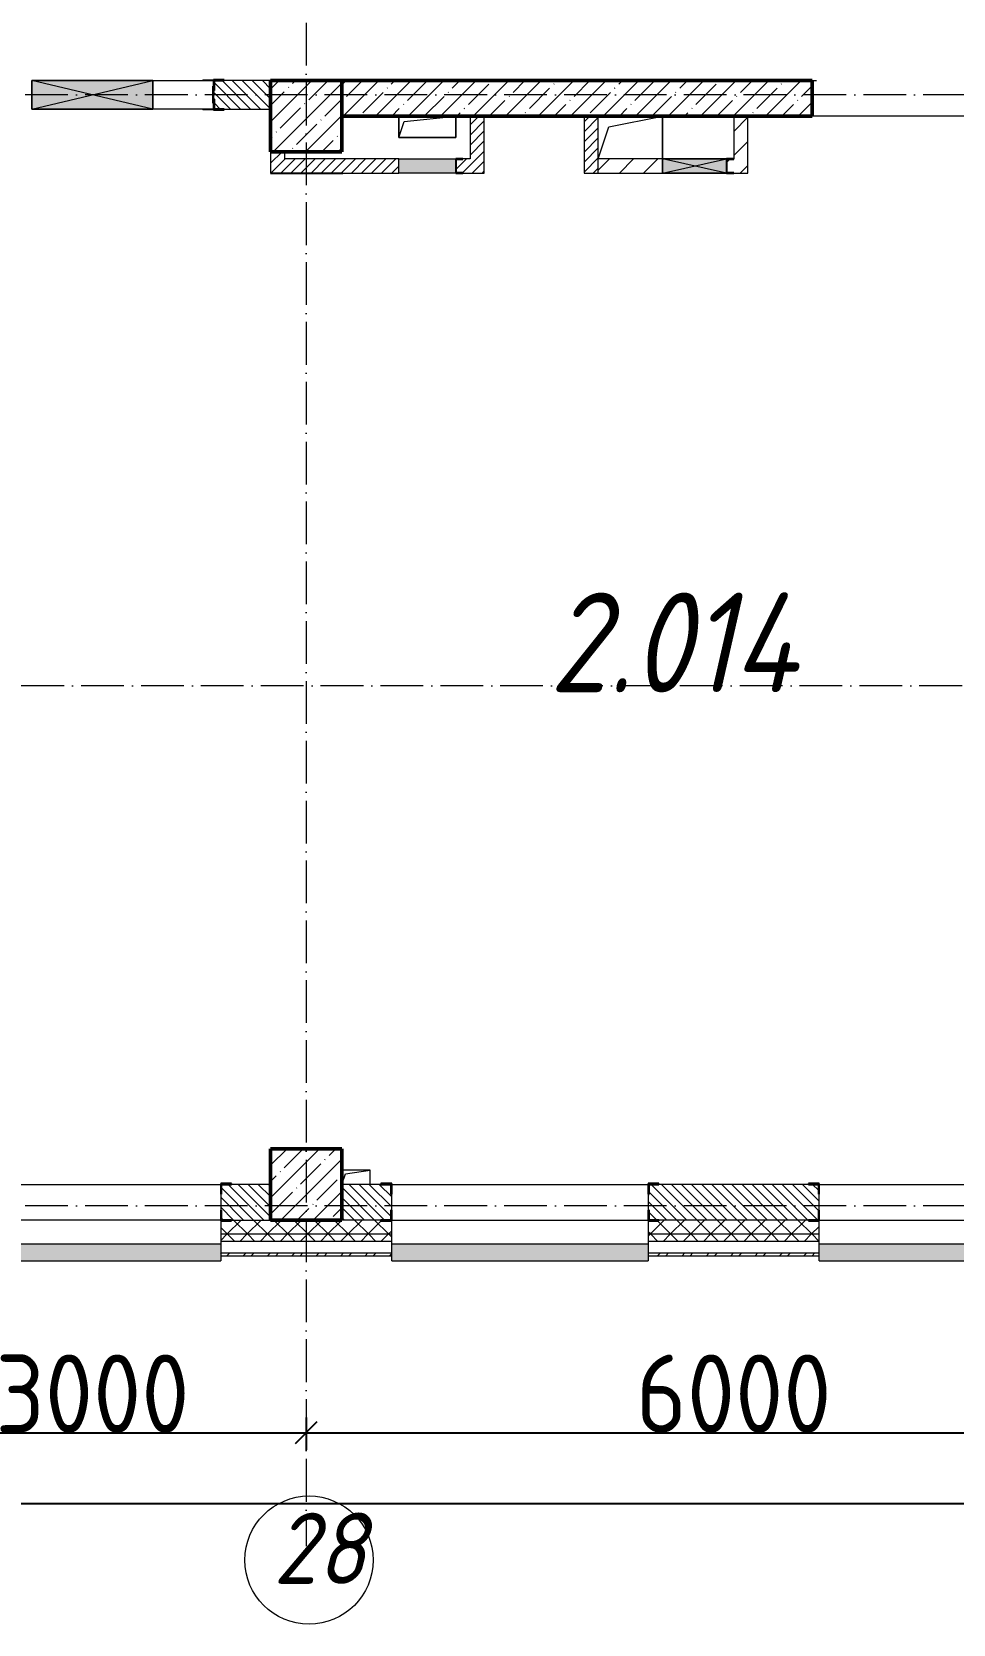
# Model space of a CAD drawing. Header units: millimetres. Extents: x -136833 to 49383, y -8033 to 344618.
# Drawn here: x -94409 to -87944, y 298141 to 309319 of the extents above; entities that cross this region are included whole.
import ezdxf

# ---------------------------------------------------------------- set-up
doc = ezdxf.new("R2010")
doc.units = ezdxf.units.MM
doc.linetypes.add('50_200_ШТРИХ_1Т_ш5_п1_п1_', pattern=[700, 500, -100, 0, -100])
for name, color, linetype, lineweight in [('A-____-____-DIMS', 7, 'Continuous', 9), ('A-DETL-GENF-OTLN', 7, 'Continuous', 9), ('A-FLOR-____-OTLN', 7, 'Continuous', 9), ('A-GENM-____-MCUT', 7, 'Continuous', 25), ('A-GENM-____-OTLN', 7, 'Continuous', 9), ('A-GENM-____-OTLN-1', 7, 'Continuous', 25), ('A-GLAZ-____-OTLN', 7, 'Continuous', 9), ('A-WALL-____-MCUT', 7, 'Continuous', 13), ('A-WALL-____-MCUT-1', 7, 'Continuous', 9), ('A-WALL-____-MCUT-2', 7, 'Continuous', 50), ('A-WALL-____-OTLN', 7, 'Continuous', 9), ('A-WALL-____-PATT-1', 7, 'Continuous', 9), ('A-WALL-FNSH-MCUT-1', 7, 'Continuous', 9), ('I-WALL-____-OTLN', 7, 'Continuous', 9), ('S-COLS-____-MCUT', 7, 'Continuous', 50), ('S-COLS-____-OTLN', 7, 'Continuous', 9), ('S-GRID-____-IDEN', 7, 'Continuous', 9), ('S-GRID-____-OTLN-1', 7, '50_200_ШТРИХ_1Т_ш5_п1_п1_', 9), ('Марки помещений', 7, 'Continuous', 9)]:
    doc.layers.add(name, color=color, linetype=linetype, lineweight=lineweight)
doc.layers.add('A-GLAZ-____-OTLN-1', color=7, linetype='Continuous', lineweight=9, true_color=0xc0c0c0)
doc.styles.add('ISOCPEUR_I_2', font='isocpeui.ttf', dxfattribs={"width": 0.85, "height": 2.3})
doc.styles.add('ISOCPEUR_I_9', font='isocpeui.ttf', dxfattribs={"width": 0.9, "height": 250})
doc.styles.add('СПДС', font='isocpeur.ttf', dxfattribs={"width": 0.9})
doc.dimstyles.new('ISO-2_5_0_9К_БОЛЬШОЙ_ОСИ', dxfattribs={"dimscale": 304.8, "dimtxt": 248.995294, "dimasz": 0.492126, "dimexe": 0.393701, "dimexo": 0, "dimgap": 0, "dimtad": 1, "dimdec": 0, "dimzin": 0, "dimdsep": 46, "dimtxsty": 'ISOCPEUR_I_9', "dimblk1": 'OBLIQUE', "dimblk2": 'OBLIQUE', "dimsah": 1, "dimcen": 0.09, "dimdle": 0.393701, "dimazin": 0, "dimtfac": 1, "dimtdec": 4, "dimtix": 1, "dimtmove": 0, "dimatfit": 3, "dimfxl": 1, "dimtvp": 1, "dimtolj": 1, "dimtzin": 0, "dimarcsym": 2})
pattern_1 = [(45, (-131434.41, 245796.49), (-70.71068, 70.71068), []), (135, (-131434.41, 245796.49), (-70.71068, -70.71068), [])]
pattern_2 = [(135, (-131434.413, 245796.486), (-35.35534, -35.35534), [])]
pattern_3 = [(45, (-131434.413, 245796.486), (-35.35534, 35.35534), [])]
pattern_4 = [(45, (-131434.41, 245796.49), (-84.85281, 84.85281), [])]

# ---------------------------------------------------------------- blocks, each defined once
blk = doc.blocks.new('BSC_Колонна _Прямоугольная - 500х500-V43-АР1_План отверстий 2 этажа в осях 1-64_Ю-ЯЯ')
at = {"layer": 'S-COLS-____-OTLN'}
h = blk.add_hatch(dxfattribs=at)
h.set_pattern_fill('FP_53', color=256, style=0, pattern_type=2)
h.set_pattern_definition([(45, (-38950, -55431.04), (-114.04925, 114.04925), []), (45, (-38835.95, -55431.04), (-114.04925, 114.04925), [201.613, -40.323, 3.353, -36.97])])
h.paths.add_polyline_path([(-250, -250), (250, -250), (250, 250), (-250, 250)], flags=0)
at = {"layer": 'S-COLS-____-MCUT'}
for p, q in [((250, 250), (-250, 250)), ((-250, 250), (-250, -250)), ((250, -250), (250, 250)), ((-250, -250), (250, -250))]:
    blk.add_line(p, q, dxfattribs=at)
blk = doc.blocks.new('BSC_Колонна _Прямоугольная - 500х500-V44-АР1_План отверстий 2 этажа в осях 1-64_Ю-ЯЯ')
at = {"layer": 'S-COLS-____-OTLN'}
h = blk.add_hatch(dxfattribs=at)
h.set_pattern_fill('FP_54', color=256, style=0, pattern_type=2)
h.set_pattern_definition([(45, (-38950, -62931.04), (-114.04925, 114.04925), []), (45, (-38835.95, -62931.04), (-114.04925, 114.04925), [201.613, -40.323, 3.353, -36.97])])
h.paths.add_polyline_path([(-250, -250), (250, -250), (250, 250), (-250, 250)], flags=0)
at = {"layer": 'S-COLS-____-MCUT'}
for p, q in [((250, 250), (-250, 250)), ((-250, 250), (-250, -250)), ((250, -250), (250, 250)), ((-250, -250), (250, -250))]:
    blk.add_line(p, q, dxfattribs=at)
blk = doc.blocks.new('Фахверк_СКБ_Уголок - 250_2700-27497298-АР1_План отверстий 2 этажа в осях 1-64_Ю-ЯЯ')
at = {"layer": 'A-GENM-____-MCUT'}
for p, q in [((200, 181), (125, 181)), ((125, 181), (125, 106)), ((131, 106), (131, 175)), ((131, 175), (200, 175)), ((200, 175), (200, 181)), ((125, 106), (131, 106)), ((131, -6), (125, -6)), ((125, -6), (125, -81)), ((125, -81), (200, -81)), ((131, -75), (131, -6)), ((200, -75), (131, -75)), ((200, -81), (200, -75))]:
    blk.add_line(p, q, dxfattribs=at)
blk = doc.blocks.new('154_Стойка_СКБ_Уголок - СМ-2480_200-28346303-АР1_План отверстий 2 этажа в осях 1-64_Ю-ЯЯ')
at = {"layer": 'A-GENM-____-MCUT'}
for p, q in [((125, 156), (125, 81)), ((200, 156), (125, 156)), ((131, 81), (131, 150)), ((131, 150), (200, 150)), ((200, 150), (200, 156)), ((125, 81), (131, 81)), ((131, 19), (125, 19)), ((125, 19), (125, -56)), ((131, -50), (131, 19)), ((125, -56), (200, -56)), ((200, -50), (131, -50)), ((200, -56), (200, -50))]:
    blk.add_line(p, q, dxfattribs=at)
blk = doc.blocks.new('Стойка_Влож_Полоса боковая - Полоса-V150-АР1_План отверстий 2 этажа в осях 1-64_Ю-ЯЯ')
at = {"layer": 'A-GENM-____-OTLN'}
for p, q in [((-5, 60), (0, 60)), ((-5, -60), (-5, 60)), ((0, 31), (0, -31)), ((0, -60), (-5, -60))]:
    blk.add_line(p, q, dxfattribs=at)
blk = doc.blocks.new('Стойка_Влож_Уголок_Опорный - Уголок-28213941-АР1_План отверстий 2 этажа в осях 1-64_Ю-ЯЯ')
at = {"layer": 'A-GENM-____-OTLN'}
for p, q in [((-212, -6), (-212, 0)), ((0, 0), (0, -6)), ((-212, -75), (-212, -6)), ((-212, -6), (-206, -6)), ((-212, -75), (-206, -75)), ((-6, -6), (0, -6)), ((-6, -75), (0, -75)), ((0, -6), (0, -75))]:
    blk.add_line(p, q, dxfattribs=at)
blk = doc.blocks.new('AR_Отверстие Ниша - Лючок-32405627-АР1_План отверстий 2 этажа в осях 1-64_Ю-ЯЯ')
at = {"layer": 'A-GLAZ-____-OTLN'}
blk.add_hatch(color=256, dxfattribs=at).paths.add_polyline_path([(200, 50), (-200, 50), (-200, -50), (200, -50), (200, 47)], flags=0)
for p, q in [((-200, 50), (200, 50)), ((200, 50), (200, -50)), ((200, -50), (-200, -50))]:
    blk.add_line(p, q, dxfattribs=at)
blk = doc.blocks.new('154_Фахверк_СКБ_Швеллер - Тип_100_3960-28331862-АР1_План отверстий 2 этажа в осях 1-64_Ю-ЯЯ')
at = {"layer": 'A-GENM-____-MCUT'}
for p, q in [((175, 50), (125, 50)), ((125, 50), (125, -50)), ((128, 47), (175, 47)), ((128, -47), (128, 47)), ((175, 47), (175, 50)), ((125, -50), (175, -50)), ((175, -47), (128, -47)), ((175, -50), (175, -47))]:
    blk.add_line(p, q, dxfattribs=at)
blk = doc.blocks.new('AR_Отверстие прямоугольное _в плите_ - AR_Отверстие прямоугольное _в плите_-30459225-АР1_План отверстий 2 этажа в осях 1-64_Ю-ЯЯ')
at = {"layer": 'A-GENM-____-OTLN'}
for p, q in [((-200, 75), (-200, -75)), ((-200, -75), (-163, 37)), ((-163, 37), (200, 75)), ((200, -75), (200, 75)), ((-200, -75), (200, -75))]:
    blk.add_line(p, q, dxfattribs=at)
blk = doc.blocks.new('AR_Отверстие прямоугольное _в плите_ - AR_Отверстие прямоугольное _в плите_-V167-АР1_План отверстий 2 этажа в осях 1-64_Ю-ЯЯ')
at = {"layer": 'A-GENM-____-OTLN'}
for p, q in [((100, 50), (-100, 50)), ((-100, -50), (-75, 25)), ((-75, 25), (100, 50)), ((100, -50), (100, 50))]:
    blk.add_line(p, q, dxfattribs=at)
blk = doc.blocks.new('AR_Отверстие прямоугольное _в плите_ - AR_Отверстие прямоугольное _в плите_-30552670-АР1_План отверстий 2 этажа в осях 1-64_Ю-ЯЯ')
at = {"layer": 'A-GENM-____-OTLN'}
for p, q in [((-150, 75), (225, 150)), ((225, -150), (225, 150)), ((-225, -150), (-150, 75))]:
    blk.add_line(p, q, dxfattribs=at)
blk = doc.blocks.new('Отлив_СКБ - Отлив витража_120_НВФ-31885687-АР1_План отверстий 2 этажа в осях 1-64_Ю-ЯЯ')
at = {"layer": 'A-GLAZ-____-OTLN-1'}
for points in [[(0, 0), (0, -2), (1800, -2), (1800, 0), (1023, 0)], [(0, -83), (0, -120), (1800, -120), (1800, -2), (0, -2), (0, -63)]]:
    blk.add_hatch(color=256, dxfattribs=at).paths.add_polyline_path(points, flags=0)
at = {"layer": 'A-GLAZ-____-OTLN'}
for p, q in [((0, 0), (1800, 0)), ((1800, -2), (0, -2)), ((0, -120), (0, -83)), ((1800, -83), (1800, -120)), ((0, -120), (1800, -120))]:
    blk.add_line(p, q, dxfattribs=at)
blk = doc.blocks.new('AR_Отверстие прямоугольное _в стене_ - AR_Отверстие прямоугольное _в стене__ОВ-36798040-АР1_План отверстий 2 этажа в осях 1-64_Ю-ЯЯ')
at = {"layer": 'A-GLAZ-____-OTLN'}
blk.add_hatch(color=256, dxfattribs=at).paths.add_polyline_path([(425, -100), (425, 100), (-425, 100), (-425, -100)], flags=0)
at = {"layer": 'A-DETL-GENF-OTLN'}
for p, q in [((-425, -100), (-425, 100)), ((-425, 100), (425, 100)), ((425, 100), (-425, -100)), ((-425, 100), (425, -100)), ((425, 100), (-425, 100)), ((-425, 100), (-425, -100)), ((425, 100), (425, -100)), ((425, -100), (425, 100)), ((425, -100), (-425, -100)), ((-425, -100), (425, -100))]:
    blk.add_line(p, q, dxfattribs=at)
blk = doc.blocks.new('AR_Отверстие прямоугольное _в стене_ - AR_Отверстие прямоугольное _в стене__ОВ-36815583-АР1_План отверстий 2 этажа в осях 1-64_Ю-ЯЯ')
at = {"layer": 'A-GLAZ-____-OTLN'}
blk.add_hatch(color=256, dxfattribs=at).paths.add_polyline_path([(-225, 50), (-225, -50), (225, -50), (225, 50)], flags=0)
at = {"layer": 'A-DETL-GENF-OTLN'}
for p, q in [((-225, 50), (225, 50)), ((225, 50), (-225, -50)), ((-225, 50), (225, -50)), ((225, 50), (-225, 50)), ((225, 50), (225, -50)), ((225, -50), (225, 50)), ((225, -50), (-225, -50)), ((-225, -50), (225, -50))]:
    blk.add_line(p, q, dxfattribs=at)
blk = doc.blocks.new('154_Фахверк_СКБ_Швеллер - Тип_100_3960_зеркало-36793856-АР1_План отверстий 2 этажа в осях 1-64_Ю-ЯЯ')
at = {"layer": 'A-GENM-____-MCUT'}
for p, q in [((175, 50), (125, 50)), ((125, 50), (125, -50)), ((128, 47), (175, 47)), ((128, -47), (128, 47)), ((175, 47), (175, 50)), ((125, -50), (175, -50)), ((175, -47), (128, -47)), ((175, -50), (175, -47))]:
    blk.add_line(p, q, dxfattribs=at)
blk = doc.blocks.new('Ось сетки - Круг_Ø6_00__ISO-2_5_0_9K_-25732049-АР1_План отверстий 3 этажа в осях 1-64_Ю-ЯЯ')
at = {"layer": 'S-GRID-____-IDEN'}
blk.add_circle((0, 0), 3, dxfattribs=at)
blk = doc.blocks.new('_Oblique')
at = {"color": 0, "linetype": 'ByBlock', "lineweight": -2}
blk.add_line((-0.5, -0.5), (0.5, 0.5), dxfattribs=at)
blk = doc.blocks.new('*D2107')
at = {"layer": 'A-____-____-DIMS', "color": 0, "lineweight": -2, "transparency": 16777216}
for p, q in [((319721, -33069), (319721, -33295)), ((322721, -33069), (322721, -33295)), ((319601, -33175), (322841, -33175))]:
    blk.add_line(p, q, dxfattribs=at)
at = {"layer": 'Defpoints', "color": 0, "transparency": 16777216}
for p in [(319721, -33069), (322721, -33069), (322721, -33175)]:
    blk.add_point(p, dxfattribs=at)
at = {"layer": 'A-____-____-DIMS', "color": 0, "lineweight": -2, "transparency": 16777216, "xscale": 150, "yscale": 150, "zscale": 150, "rotation": 180}
blk.add_blockref('_Oblique', (319721, -33175), dxfattribs=at)
at = {"layer": 'A-____-____-DIMS', "color": 0, "lineweight": -2, "transparency": 16777216, "xscale": 150, "yscale": 150, "zscale": 150}
blk.add_blockref('_Oblique', (322721, -33175), dxfattribs=at)
at = {"layer": 'A-____-____-DIMS', "color": 0, "transparency": 16777216, "insert": (321221, -32901), "char_height": 548.6, "attachment_point": 5, "style": 'СПДС'}
blk.add_mtext('\\A1;3000', dxfattribs=at)
blk = doc.blocks.new('*D2108')
at = {"layer": 'A-____-____-DIMS', "color": 0, "lineweight": -2, "transparency": 16777216}
for p, q in [((322721, -33069), (322721, -33295)), ((328721, -33069), (328721, -33295)), ((322601, -33175), (328841, -33175))]:
    blk.add_line(p, q, dxfattribs=at)
at = {"layer": 'Defpoints', "color": 0, "transparency": 16777216}
for p in [(322721, -33069), (328721, -33069), (328721, -33175)]:
    blk.add_point(p, dxfattribs=at)
at = {"layer": 'A-____-____-DIMS', "color": 0, "lineweight": -2, "transparency": 16777216, "xscale": 150, "yscale": 150, "zscale": 150, "rotation": 180}
blk.add_blockref('_Oblique', (322721, -33175), dxfattribs=at)
at = {"layer": 'A-____-____-DIMS', "color": 0, "lineweight": -2, "transparency": 16777216, "xscale": 150, "yscale": 150, "zscale": 150}
blk.add_blockref('_Oblique', (328721, -33175), dxfattribs=at)
at = {"layer": 'A-____-____-DIMS', "color": 0, "transparency": 16777216, "insert": (325721, -32901), "char_height": 548.6, "attachment_point": 5, "style": 'СПДС'}
blk.add_mtext('\\A1;6000', dxfattribs=at)
blk = doc.blocks.new('*D2119')
at = {"layer": 'A-____-____-DIMS', "color": 0, "lineweight": -2, "transparency": 16777216}
for p, q in [((281421, -33566), (281421, -33792)), ((354821, -33566), (354821, -33792)), ((281301, -33672), (354941, -33672))]:
    blk.add_line(p, q, dxfattribs=at)
at = {"layer": 'Defpoints', "color": 0, "transparency": 16777216}
for p in [(281421, -33566), (354821, -33566), (354821, -33672)]:
    blk.add_point(p, dxfattribs=at)
at = {"layer": 'A-____-____-DIMS', "color": 0, "lineweight": -2, "transparency": 16777216, "xscale": 150, "yscale": 150, "zscale": 150, "rotation": 180}
blk.add_blockref('_Oblique', (281421, -33672), dxfattribs=at)
at = {"layer": 'A-____-____-DIMS', "color": 0, "lineweight": -2, "transparency": 16777216, "xscale": 150, "yscale": 150, "zscale": 150}
blk.add_blockref('_Oblique', (354821, -33672), dxfattribs=at)
at = {"layer": 'A-____-____-DIMS', "color": 0, "transparency": 16777216, "insert": (318121, -33397), "char_height": 548.6, "attachment_point": 5, "style": 'СПДС'}
blk.add_mtext('\\A1;73400', dxfattribs=at)
blk = doc.blocks.new('3эт')
at = {"layer": 'S-GRID-____-OTLN-1', "color": 251, "ltscale": 0.6, "true_color": 0x636466}
for p, q in [((322720.7, 4029.4), (322720.7, -33971.9)), ((387845.1, -23782.4), (279101.9, -23782.4)), ((359250.7, -27932.4), (279101.9, -27932.4)), ((387845.1, -31582.4), (279101.9, -31582.4))]:
    blk.add_line(p, q, dxfattribs=at)
at = {"layer": 'S-GRID-____-IDEN', "xscale": 150, "yscale": 150, "zscale": 99.99999999999993, "rotation": 180}
blk.add_blockref('Ось сетки - Круг_Ø6_00__ISO-2_5_0_9K_-25732049-АР1_План отверстий 3 этажа в осях 1-64_Ю-ЯЯ', (322740.6, -34069.4), dxfattribs=at)
at = {"layer": 'S-GRID-____-IDEN', "insert": (322489.1, -33737), "char_height": 500, "width": 404.05, "attachment_point": 1, "style": 'ISOCPEUR_I_9'}
blk.add_mtext('28', dxfattribs=at)
at = {"layer": 'A-____-____-DIMS'}
for base, p1, p2, override, picture, middle in [((322720.7, -33175), (319720.7, -33068.9), (322720.7, -33068.9), {"dimtxt": 1.8, "dimpost": '<>', "dimtxsty": 'СПДС', "dimfxl": 3000}, '*D2107', (321220.7, -32900.7)), ((328720.7, -33175), (322720.7, -33068.9), (328720.7, -33068.9), {"dimtxt": 1.8, "dimpost": '<>', "dimtxsty": 'СПДС', "dimfxl": 6000}, '*D2108', (325720.7, -32900.7)), ((354820.7, -33671.8), (281420.7, -33565.7), (354820.7, -33565.7), {"dimtxt": 1.8, "dimpost": '<>', "dimtxsty": 'СПДС', "dimfxl": 73400}, '*D2119', (318120.7, -33397.5))]:
    dim = blk.add_linear_dim(base=base, p1=p1, p2=p2, dimstyle='ISO-2_5_0_9К_БОЛЬШОЙ_ОСИ', override=override, dxfattribs=at)
    dim.commit()
    dim.dimension.update_dxf_attribs({"geometry": picture, "text_midpoint": middle})

msp = doc.modelspace()

# ---------------------------------------------------------------- hatches: boundary and pattern name
at = {"layer": 'A-WALL-____-PATT-1'}
h = msp.add_hatch(dxfattribs=at)
h.set_pattern_fill('FP_6', color=256, style=0, pattern_type=2)
h.set_pattern_definition(pattern_2)
h.paths.add_polyline_path([(-92734.4, 308777.5), (-92734.4, 308977.5), (-93128.4, 308977.5), (-93128.4, 308908.5), (-93134.4, 308908.5), (-93134.4, 308846.5), (-93128.4, 308846.5), (-93128.4, 308777.5), (-93059.4, 308777.5)], flags=0)
h.paths.add_polyline_path([(-94909.4, 308777.5), (-94840.4, 308777.5), (-94840.4, 308846.5), (-94834.4, 308846.5), (-94834.4, 308908.5), (-94840.4, 308908.5), (-94840.4, 308977.5), (-95234.4, 308977.5), (-95234.4, 308777.5)], flags=0)
h = msp.add_hatch(dxfattribs=at)
h.set_pattern_fill('FP_13', color=256, style=0, pattern_type=2)
h.set_pattern_definition([(45, (-131434.41, 245796.49), (-114.04925, 114.04925), []), (45, (-131320.36, 245796.49), (-114.04925, 114.04925), [201.612, -40.322, 3.353, -36.97])])
h.paths.add_polyline_path([(-86734.4, 308727.5), (-86734.4, 308977.5), (-87134.4, 308977.5), (-87134.4, 308727.5)], flags=0)
h.paths.add_polyline_path([(-88934.4, 308727.5), (-88934.4, 308977.5), (-92234.4, 308977.5), (-92234.4, 308727.5), (-89029.6, 308727.5)], flags=0)
h = msp.add_hatch(dxfattribs=at)
h.set_pattern_fill('FP_5', color=256, style=0, pattern_type=2)
h.set_pattern_definition(pattern_3)
h.paths.add_polyline_path([(-91234.4, 308427.5), (-91234.4, 308727.5), (-91334.4, 308727.5), (-91334.4, 308427.5)], flags=0)
h = msp.add_hatch(dxfattribs=at)
h.set_pattern_fill('FP_5', color=256, style=0, pattern_type=2)
h.set_pattern_definition(pattern_3)
h.paths.add_polyline_path([(-90434.4, 308327.5), (-90434.4, 308727.5), (-90534.4, 308727.5), (-90534.4, 308327.5)], flags=0)
h = msp.add_hatch(dxfattribs=at)
h.set_pattern_fill('FP_4', color=256, style=0, pattern_type=2)
h.set_pattern_definition(pattern_4)
h.paths.add_polyline_path([(-89484.4, 308427.5), (-89384.4, 308427.5), (-89384.4, 308727.5), (-89484.4, 308727.5)], flags=0)
h = msp.add_hatch(dxfattribs=at)
h.set_pattern_fill('FP_5', color=256, style=0, pattern_type=2)
h.set_pattern_definition(pattern_3)
h.paths.add_polyline_path([(-92634.4, 308327.5), (-92634.4, 308477.5), (-92734.4, 308477.5), (-92734.4, 308327.5)], flags=0)
h = msp.add_hatch(dxfattribs=at)
h.set_pattern_fill('FP_5', color=256, style=0, pattern_type=2)
h.set_pattern_definition(pattern_3)
h.paths.add_polyline_path([(-91234.4, 308327.5), (-91234.4, 308427.5), (-91384.4, 308427.5), (-91384.4, 308424.5), (-91431.4, 308424.5), (-91431.4, 308330.5), (-91384.4, 308330.5), (-91384.4, 308327.5)], flags=0)
h.paths.add_polyline_path([(-92564.6, 308327.5), (-91834.4, 308327.5), (-91834.4, 308427.5), (-92634.4, 308427.5), (-92634.4, 308327.5)], flags=0)
h = msp.add_hatch(dxfattribs=at)
h.set_pattern_fill('FP_4', color=256, style=0, pattern_type=2)
h.set_pattern_definition(pattern_4)
h.paths.add_polyline_path([(-90434.4, 308327.5), (-89984.4, 308327.5), (-89984.4, 308427.5), (-90434.4, 308427.5)], flags=0)
h.paths.add_polyline_path([(-89384.4, 308327.5), (-89384.4, 308427.5), (-89484.4, 308427.5), (-89484.4, 308424.5), (-89531.4, 308424.5), (-89531.4, 308330.5), (-89484.4, 308330.5), (-89484.4, 308327.5)], flags=0)
h = msp.add_hatch(dxfattribs=at)
h.set_pattern_fill('FP_6', color=256, style=0, pattern_type=2)
h.set_pattern_definition(pattern_2)
h.paths.add_polyline_path([(-92734.4, 300977.5), (-92734.4, 301227.5), (-93078.4, 301227.5), (-93078.4, 301158.5), (-93084.4, 301158.5), (-93084.4, 301046.5), (-93078.4, 301046.5), (-93078.4, 300977.5), (-93009.4, 300977.5)], flags=0)
h.paths.add_polyline_path([(-94890.4, 300977.5), (-94890.4, 301046.5), (-94884.4, 301046.5), (-94884.4, 301158.5), (-94890.4, 301158.5), (-94890.4, 301227.5), (-95234.4, 301227.5), (-95234.4, 300977.5), (-94959.4, 300977.5)], flags=0)
h = msp.add_hatch(dxfattribs=at)
h.set_pattern_fill('FP_6', color=256, style=0, pattern_type=2)
h.set_pattern_definition(pattern_2)
h.paths.add_polyline_path([(-87078.4, 300977.5), (-86734.4, 300977.5), (-86734.4, 301227.5), (-87078.4, 301227.5), (-87078.4, 301158.5), (-87084.4, 301158.5), (-87084.4, 301046.5), (-87078.4, 301046.5), (-87078.4, 300981.8)], flags=0)
h.paths.add_polyline_path([(-90078.4, 300977.5), (-88890.4, 300977.5), (-88890.4, 301046.5), (-88884.4, 301046.5), (-88884.4, 301158.5), (-88890.4, 301158.5), (-88890.4, 301227.5), (-90078.4, 301227.5), (-90078.4, 301158.5), (-90084.4, 301158.5), (-90084.4, 301046.5), (-90078.4, 301046.5)], flags=0)
h.paths.add_polyline_path([(-91890.4, 300977.5), (-91890.4, 301046.5), (-91884.4, 301046.5), (-91884.4, 301158.5), (-91890.4, 301158.5), (-91890.4, 301227.5), (-92234.4, 301227.5), (-92234.4, 300977.5), (-91959.4, 300977.5)], flags=0)
h = msp.add_hatch(dxfattribs=at)
h.set_pattern_fill('FP_1', color=256, style=0, pattern_type=2)
h.set_pattern_definition(pattern_1)
h.paths.add_polyline_path([(-57214.6, 300877.5), (-57134.4, 300877.5), (-57134.4, 300977.5), (-63484.4, 300977.5), (-63484.4, 300877.5), (-60749.6, 300877.5)], flags=0)
h.paths.add_polyline_path([(-66434.4, 300877.5), (-64484.4, 300877.5), (-64484.4, 300977.5), (-66359.4, 300977.5), (-66359.4, 300971.5), (-66434.4, 300971.5)], flags=0)
h.paths.add_polyline_path([(-67434.4, 300877.5), (-67434.4, 300971.5), (-67509.4, 300971.5), (-67509.4, 300977.5), (-68459.4, 300977.5), (-68459.4, 300971.5), (-68534.4, 300971.5), (-68534.4, 300877.5), (-67819.6, 300877.5)], flags=0)
h.paths.add_polyline_path([(-71354.6, 300877.5), (-70334.4, 300877.5), (-70334.4, 300971.5), (-70409.4, 300971.5), (-70409.4, 300977.5), (-71459.4, 300977.5), (-71459.4, 300971.5), (-71534.4, 300971.5), (-71534.4, 300877.5), (-71459.4, 300877.5)], flags=0)
h.paths.add_polyline_path([(-73334.4, 300877.5), (-73334.4, 300971.5), (-73409.4, 300971.5), (-73409.4, 300977.5), (-74459.4, 300977.5), (-74459.4, 300971.5), (-74534.4, 300971.5), (-74534.4, 300877.5), (-74005.8, 300877.5)], flags=0)
h.paths.add_polyline_path([(-77098.9, 300877.5), (-76334.4, 300877.5), (-76334.4, 300971.5), (-76409.4, 300971.5), (-76409.4, 300977.5), (-77459.4, 300977.5), (-77459.4, 300971.5), (-77534.4, 300971.5), (-77534.4, 300877.5), (-77184.4, 300877.5)], flags=0)
h.paths.add_polyline_path([(-79409.4, 300877.5), (-79334.4, 300877.5), (-79334.4, 300971.5), (-79409.4, 300971.5), (-79409.4, 300977.5), (-80459.4, 300977.5), (-80459.4, 300971.5), (-80534.4, 300971.5), (-80534.4, 300877.5), (-80192.1, 300877.5)], flags=0)
h.paths.add_polyline_path([(-83534.4, 300877.5), (-82334.4, 300877.5), (-82334.4, 300971.5), (-82409.4, 300971.5), (-82409.4, 300977.5), (-83459.4, 300977.5), (-83459.4, 300971.5), (-83534.4, 300971.5)], flags=0)
h.paths.add_polyline_path([(-88959.4, 300877.5), (-88884.4, 300877.5), (-88884.4, 300971.5), (-88959.4, 300971.5), (-88959.4, 300977.5), (-90009.4, 300977.5), (-90009.4, 300971.5), (-90084.4, 300971.5), (-90084.4, 300877.5), (-89029.6, 300877.5)], flags=0)
h.paths.add_polyline_path([(-87009.4, 300877.5), (-85334.4, 300877.5), (-85334.4, 300971.5), (-85409.4, 300971.5), (-85409.4, 300977.5), (-87009.4, 300977.5), (-87009.4, 300971.5), (-87084.4, 300971.5), (-87084.4, 300877.5)], flags=0)
h.paths.add_polyline_path([(-91959.4, 300877.5), (-91884.4, 300877.5), (-91884.4, 300971.5), (-91959.4, 300971.5), (-91959.4, 300977.5), (-93009.4, 300977.5), (-93009.4, 300971.5), (-93084.4, 300971.5), (-93084.4, 300877.5), (-92234.4, 300877.5)], flags=0)
h.paths.add_polyline_path([(-94884.4, 300877.5), (-94884.4, 300971.5), (-94959.4, 300971.5), (-94959.4, 300977.5), (-96009.4, 300977.5), (-96009.4, 300971.5), (-96084.4, 300971.5), (-96084.4, 300877.5), (-95215.8, 300877.5)], flags=0)
h.paths.add_polyline_path([(-99084.4, 300877.5), (-97884.4, 300877.5), (-97884.4, 300971.5), (-97959.4, 300971.5), (-97959.4, 300977.5), (-99009.4, 300977.5), (-99009.4, 300971.5), (-99084.4, 300971.5)], flags=0)
h.paths.add_polyline_path([(-100884.4, 300877.5), (-100884.4, 300971.5), (-100959.4, 300971.5), (-100959.4, 300977.5), (-102009.4, 300977.5), (-102009.4, 300971.5), (-102084.4, 300971.5), (-102084.4, 300877.5), (-100959.4, 300877.5)], flags=0)
h.paths.add_polyline_path([(-104734.4, 300877.5), (-103884.4, 300877.5), (-103884.4, 300971.5), (-103959.4, 300971.5), (-103959.4, 300977.5), (-105009.4, 300977.5), (-105009.4, 300971.5), (-105084.4, 300971.5), (-105084.4, 300877.5), (-104937.1, 300877.5)], flags=0)
h.paths.add_polyline_path([(-106884.4, 300877.5), (-106884.4, 300971.5), (-106959.4, 300971.5), (-106959.4, 300977.5), (-108009.4, 300977.5), (-108009.4, 300971.5), (-108084.4, 300971.5), (-108084.4, 300877.5), (-107588.3, 300877.5)], flags=0)
h.paths.add_polyline_path([(-109884.4, 300877.5), (-109884.4, 300971.5), (-109959.4, 300971.5), (-109959.4, 300977.5), (-111009.4, 300977.5), (-111009.4, 300971.5), (-111084.4, 300971.5), (-111084.4, 300877.5), (-109959.4, 300877.5)], flags=0)
h.paths.add_polyline_path([(-112884.4, 300877.5), (-112884.4, 300971.5), (-112959.4, 300971.5), (-112959.4, 300977.5), (-114009.4, 300977.5), (-114009.4, 300971.5), (-114084.4, 300971.5), (-114084.4, 300877.5), (-112890.8, 300877.5)], flags=0)
h.paths.add_polyline_path([(-115084.4, 300877.5), (-115084.4, 300971.5), (-115159.4, 300971.5), (-115159.4, 300977.5), (-124884.4, 300977.5), (-124884.4, 300877.5), (-115542.1, 300877.5)], flags=0)
h.paths.add_polyline_path([(-125884.4, 300877.5), (-125884.4, 300977.5), (-133884.4, 300977.5), (-133884.4, 300877.5), (-127914.6, 300877.5)], flags=0)
h = msp.add_hatch(dxfattribs=at)
h.set_pattern_fill('FP_1', color=256, style=0, pattern_type=2)
h.set_pattern_definition(pattern_1)
h.paths.add_polyline_path([(-57134.4, 300827.5), (-57134.4, 300877.5), (-63484.4, 300877.5), (-63484.4, 300827.5), (-57214.6, 300827.5)], flags=0)
h.paths.add_polyline_path([(-64484.4, 300827.5), (-64484.4, 300877.5), (-66434.4, 300877.5), (-66434.4, 300827.5), (-66052.1, 300827.5)], flags=0)
h.paths.add_polyline_path([(-67434.4, 300827.5), (-67434.4, 300877.5), (-68534.4, 300877.5), (-68534.4, 300827.5), (-67819.6, 300827.5)], flags=0)
h.paths.add_polyline_path([(-70334.4, 300827.5), (-70334.4, 300877.5), (-71534.4, 300877.5), (-71534.4, 300827.5), (-71354.6, 300827.5)], flags=0)
h.paths.add_polyline_path([(-73334.4, 300827.5), (-73334.4, 300877.5), (-74534.4, 300877.5), (-74534.4, 300827.5), (-74005.8, 300827.5)], flags=0)
h.paths.add_polyline_path([(-76334.4, 300827.5), (-76334.4, 300877.5), (-77534.4, 300877.5), (-77534.4, 300827.5), (-76657.1, 300827.5)], flags=0)
h.paths.add_polyline_path([(-80534.4, 300827.5), (-79334.4, 300827.5), (-79334.4, 300877.5), (-80534.4, 300877.5)], flags=0)
h.paths.add_polyline_path([(-82843.3, 300827.5), (-82334.4, 300827.5), (-82334.4, 300877.5), (-83534.4, 300877.5), (-83534.4, 300827.5)], flags=0)
h.paths.add_polyline_path([(-87084.4, 300827.5), (-85334.4, 300827.5), (-85334.4, 300877.5), (-87084.4, 300877.5)], flags=0)
h.paths.add_polyline_path([(-90084.4, 300827.5), (-88884.4, 300827.5), (-88884.4, 300877.5), (-90084.4, 300877.5)], flags=0)
h.paths.add_polyline_path([(-91884.4, 300827.5), (-91884.4, 300877.5), (-93084.4, 300877.5), (-93084.4, 300827.5), (-92564.6, 300827.5)], flags=0)
h.paths.add_polyline_path([(-97884.4, 300827.5), (-97884.4, 300877.5), (-99084.4, 300877.5), (-99084.4, 300827.5)], flags=0)
h.paths.add_polyline_path([(-96084.4, 300827.5), (-94884.4, 300827.5), (-94884.4, 300877.5), (-96084.4, 300877.5)], flags=0)
h.paths.add_polyline_path([(-100884.4, 300827.5), (-100884.4, 300877.5), (-102084.4, 300877.5), (-102084.4, 300827.5), (-101402.1, 300827.5)], flags=0)
h.paths.add_polyline_path([(-103884.4, 300827.5), (-103884.4, 300877.5), (-105084.4, 300877.5), (-105084.4, 300827.5), (-104053.3, 300827.5)], flags=0)
h.paths.add_polyline_path([(-108084.4, 300827.5), (-106884.4, 300827.5), (-106884.4, 300877.5), (-108084.4, 300877.5)], flags=0)
h.paths.add_polyline_path([(-109884.4, 300827.5), (-109884.4, 300877.5), (-111084.4, 300877.5), (-111084.4, 300827.5), (-110239.6, 300827.5)], flags=0)
h.paths.add_polyline_path([(-112890.8, 300827.5), (-112884.4, 300827.5), (-112884.4, 300877.5), (-114084.4, 300877.5), (-114084.4, 300827.5), (-113774.6, 300827.5)], flags=0)
h.paths.add_polyline_path([(-115084.4, 300827.5), (-115084.4, 300877.5), (-124884.4, 300877.5), (-124884.4, 300827.5), (-115542.1, 300827.5)], flags=0)
h.paths.add_polyline_path([(-125884.4, 300827.5), (-125884.4, 300877.5), (-133984.4, 300877.5), (-133984.4, 300827.5), (-127914.6, 300827.5)], flags=0)
h = msp.add_hatch(dxfattribs=at)
h.set_pattern_fill('FP_3', color=256, style=0, pattern_type=2)
h.set_pattern_definition([(45, (-131434.41, 245796.49), (-85.53659, 85.53659), []), (45, (-131377.39, 245796.49), (-85.53659, 85.53659), [])])
h.paths.add_polyline_path([(-86219.4, 300727.5), (-86219.4, 300747.5), (-87084.4, 300747.5), (-87084.4, 300727.5), (-86378.3, 300727.5)], flags=0)
h.paths.add_polyline_path([(-89029.6, 300727.5), (-88884.4, 300727.5), (-88884.4, 300747.5), (-90084.4, 300747.5), (-90084.4, 300727.5)], flags=0)
h.paths.add_polyline_path([(-92564.6, 300727.5), (-91884.4, 300727.5), (-91884.4, 300747.5), (-93084.4, 300747.5), (-93084.4, 300727.5)], flags=0)
h.paths.add_polyline_path([(-94884.4, 300727.5), (-94884.4, 300747.5), (-96084.4, 300747.5), (-96084.4, 300727.5), (-95215.8, 300727.5)], flags=0)
h.paths.add_polyline_path([(-97884.4, 300727.5), (-97884.4, 300747.5), (-99084.4, 300747.5), (-99084.4, 300727.5)], flags=0)
h.paths.add_polyline_path([(-100884.4, 300727.5), (-100884.4, 300747.5), (-102084.4, 300747.5), (-102084.4, 300727.5), (-101402.1, 300727.5)], flags=0)
h.paths.add_polyline_path([(-104053.3, 300727.5), (-103884.4, 300727.5), (-103884.4, 300747.5), (-105084.4, 300747.5), (-105084.4, 300727.5), (-104937.1, 300727.5)], flags=0)
h.paths.add_polyline_path([(-106884.4, 300727.5), (-106884.4, 300747.5), (-108084.4, 300747.5), (-108084.4, 300727.5), (-107588.3, 300727.5)], flags=0)
h.paths.add_polyline_path([(-110239.6, 300727.5), (-109884.4, 300727.5), (-109884.4, 300747.5), (-111084.4, 300747.5), (-111084.4, 300727.5)], flags=0)
h.paths.add_polyline_path([(-114084.4, 300727.5), (-112884.4, 300727.5), (-112884.4, 300747.5), (-114084.4, 300747.5)], flags=0)
h.paths.add_polyline_path([(-115084.4, 300727.5), (-115084.4, 300747.5), (-124884.4, 300747.5), (-124884.4, 300727.5), (-115542.1, 300727.5)], flags=0)
h.paths.add_polyline_path([(-125884.4, 300727.5), (-125884.4, 300747.5), (-134114.4, 300747.5), (-134114.4, 300727.5), (-127914.6, 300727.5)], flags=0)

# ---------------------------------------------------------------- linework, layer by layer
msp.add_lwpolyline([(-92734.4, 308327.5), (-92227.8, 308327.5)])
at = {"layer": 'A-FLOR-____-OTLN'}
for p, q in [((-91834.4, 308577.5), (-91834.4, 308727.5)), ((-91434.4, 308727.5), (-91434.4, 308577.5)), ((-89984.4, 308727.5), (-89984.4, 308427.5)), ((-91434.4, 308577.5), (-91834.4, 308577.5))]:
    msp.add_line(p, q, dxfattribs=at)
at = {"layer": 'A-WALL-____-MCUT'}
for p, q in [((-92734.4, 308977.5), (-93059.4, 308977.5)), ((-93059.4, 308777.5), (-92734.4, 308777.5)), ((-93084.4, 301158.5), (-93084.4, 301046.5)), ((-92734.4, 301227.5), (-93009.4, 301227.5)), ((-91959.4, 301227.5), (-92234.4, 301227.5)), ((-91884.4, 301046.5), (-91884.4, 301158.5)), ((-90084.4, 301158.5), (-90084.4, 301046.5)), ((-88959.4, 301227.5), (-90009.4, 301227.5)), ((-88884.4, 301046.5), (-88884.4, 301158.5)), ((-93084.4, 300971.5), (-93084.4, 300747.5)), ((-93009.4, 300977.5), (-92734.4, 300977.5)), ((-91884.4, 300747.5), (-91884.4, 300971.5)), ((-90084.4, 300971.5), (-90084.4, 300747.5)), ((-88884.4, 300747.5), (-88884.4, 300971.5)), ((-93084.4, 300747.5), (-91884.4, 300747.5)), ((-90084.4, 300747.5), (-88884.4, 300747.5))]:
    msp.add_line(p, q, dxfattribs=at)
at = {"layer": 'A-WALL-____-MCUT-1'}
for p, q in [((-91959.4, 300977.5), (-92234.4, 300977.5)), ((-88959.4, 300977.5), (-90009.4, 300977.5)), ((-91884.4, 300877.5), (-93084.4, 300877.5)), ((-91884.4, 300827.5), (-93084.4, 300827.5)), ((-88884.4, 300877.5), (-90084.4, 300877.5)), ((-88884.4, 300827.5), (-90084.4, 300827.5))]:
    msp.add_line(p, q, dxfattribs=at)
at = {"layer": 'A-WALL-____-MCUT-2'}
for p, q in [((-88934.4, 308977.5), (-92234.4, 308977.5)), ((-88934.4, 308727.5), (-88934.4, 308977.5)), ((-92234.4, 308727.5), (-88934.4, 308727.5))]:
    msp.add_line(p, q, dxfattribs=at)
at = {"layer": 'A-WALL-____-OTLN'}
for p, q in [((-88934.4, 308977.5), (-88904.4, 308977.5)), ((-87134.4, 308727.5), (-88934.4, 308727.5)), ((-94884.4, 301227.5), (-93084.4, 301227.5)), ((-91884.4, 301227.5), (-90084.4, 301227.5)), ((-88884.4, 301227.5), (-87084.4, 301227.5)), ((-93084.4, 300977.5), (-94884.4, 300977.5)), ((-91884.4, 300977.5), (-90084.4, 300977.5)), ((-88884.4, 300977.5), (-87084.4, 300977.5))]:
    msp.add_line(p, q, dxfattribs=at)
at = {"layer": 'A-WALL-FNSH-MCUT-1'}
for p, q in [((-91334.4, 308727.5), (-91334.4, 308427.5)), ((-91234.4, 308327.5), (-91234.4, 308727.5)), ((-90534.4, 308727.5), (-90534.4, 308327.5)), ((-90434.4, 308327.5), (-90434.4, 308727.5)), ((-89484.4, 308727.5), (-89484.4, 308427.5)), ((-89384.4, 308327.5), (-89384.4, 308727.5)), ((-92734.4, 308477.5), (-92734.4, 308327.5)), ((-92634.4, 308427.5), (-92634.4, 308477.5)), ((-91834.4, 308427.5), (-92634.4, 308427.5)), ((-91334.4, 308427.5), (-91384.4, 308427.5)), ((-89984.4, 308427.5), (-90434.4, 308427.5)), ((-92734.4, 308327.5), (-91834.4, 308327.5)), ((-91384.4, 308327.5), (-91234.4, 308327.5)), ((-90534.4, 308327.5), (-89984.4, 308327.5)), ((-89484.4, 308327.5), (-89384.4, 308327.5)), ((-93084.4, 300747.5), (-93084.4, 300727.5)), ((-93084.4, 300727.5), (-91884.4, 300727.5)), ((-91884.4, 300727.5), (-91884.4, 300747.5)), ((-90084.4, 300747.5), (-90084.4, 300727.5)), ((-90084.4, 300727.5), (-88884.4, 300727.5)), ((-88884.4, 300727.5), (-88884.4, 300747.5))]:
    msp.add_line(p, q, dxfattribs=at)
at = {"layer": 'I-WALL-____-OTLN'}
for p, q in [((-93559.4, 308977.5), (-93134.4, 308977.5)), ((-93134.4, 308777.5), (-93559.4, 308777.5))]:
    msp.add_line(p, q, dxfattribs=at)

# ---------------------------------------------------------------- block references
msp.add_blockref('3эт', (-415205.1, 332659.9))
at = {"layer": 'A-GENM-____-OTLN', "rotation": 269.9999999999995}
msp.add_blockref('Стойка_Влож_Уголок_Опорный - Уголок-28213941-АР1_План отверстий 2 этажа в осях 1-64_Ю-ЯЯ', (-93134.4, 308771.5), dxfattribs=at)
at = {"layer": 'A-GENM-____-OTLN'}
for name, p in [('Стойка_Влож_Полоса боковая - Полоса-V150-АР1_План отверстий 2 этажа в осях 1-64_Ю-ЯЯ', (-93134.4, 308877.5)), ('AR_Отверстие прямоугольное _в плите_ - AR_Отверстие прямоугольное _в плите_-30459225-АР1_План отверстий 2 этажа в осях 1-64_Ю-ЯЯ', (-91634.4, 308652.5)), ('AR_Отверстие прямоугольное _в плите_ - AR_Отверстие прямоугольное _в плите_-30552670-АР1_План отверстий 2 этажа в осях 1-64_Ю-ЯЯ', (-90209.4, 308577.5)), ('AR_Отверстие прямоугольное _в плите_ - AR_Отверстие прямоугольное _в плите_-V167-АР1_План отверстий 2 этажа в осях 1-64_Ю-ЯЯ', (-92134.4, 301277.5))]:
    msp.add_blockref(name, p, dxfattribs=at)
at = {"layer": 'A-GENM-____-OTLN-1'}
for name, p in [('154_Стойка_СКБ_Уголок - СМ-2480_200-28346303-АР1_План отверстий 2 этажа в осях 1-64_Ю-ЯЯ', (-93259.4, 308827.5)), ('154_Фахверк_СКБ_Швеллер - Тип_100_3960-28331862-АР1_План отверстий 2 этажа в осях 1-64_Ю-ЯЯ', (-91559.4, 308377.5)), ('154_Фахверк_СКБ_Швеллер - Тип_100_3960_зеркало-36793856-АР1_План отверстий 2 этажа в осях 1-64_Ю-ЯЯ', (-89659.4, 308377.5)), ('Фахверк_СКБ_Уголок - 250_2700-27497298-АР1_План отверстий 2 этажа в осях 1-64_Ю-ЯЯ', (-93209.4, 301052.5)), ('Фахверк_СКБ_Уголок - 250_2700-27497298-АР1_План отверстий 2 этажа в осях 1-64_Ю-ЯЯ', (-90209.4, 301052.5))]:
    msp.add_blockref(name, p, dxfattribs=at)
at = {"layer": 'A-GENM-____-OTLN-1', "rotation": 180}
for p in [(-91759.4, 301152.5), (-88759.4, 301152.5)]:
    msp.add_blockref('Фахверк_СКБ_Уголок - 250_2700-27497298-АР1_План отверстий 2 этажа в осях 1-64_Ю-ЯЯ', p, dxfattribs=at)
at = {"layer": 'A-GLAZ-____-OTLN', "rotation": 180}
for name, p in [('AR_Отверстие прямоугольное _в стене_ - AR_Отверстие прямоугольное _в стене__ОВ-36798040-АР1_План отверстий 2 этажа в осях 1-64_Ю-ЯЯ', (-93984.4, 308877.5)), ('AR_Отверстие Ниша - Лючок-32405627-АР1_План отверстий 2 этажа в осях 1-64_Ю-ЯЯ', (-91634.4, 308377.5)), ('AR_Отверстие прямоугольное _в стене_ - AR_Отверстие прямоугольное _в стене__ОВ-36815583-АР1_План отверстий 2 этажа в осях 1-64_Ю-ЯЯ', (-89759.4, 308377.5))]:
    msp.add_blockref(name, p, dxfattribs=at)
at = {"layer": 'A-GLAZ-____-OTLN'}
for p in [(-94884.4, 300810.5), (-91884.4, 300810.5), (-88884.4, 300810.5)]:
    msp.add_blockref('Отлив_СКБ - Отлив витража_120_НВФ-31885687-АР1_План отверстий 2 этажа в осях 1-64_Ю-ЯЯ', p, dxfattribs=at)
at = {"layer": 'S-COLS-____-OTLN'}
for name, p in [('BSC_Колонна _Прямоугольная - 500х500-V44-АР1_План отверстий 2 этажа в осях 1-64_Ю-ЯЯ', (-92484.4, 308727.5)), ('BSC_Колонна _Прямоугольная - 500х500-V43-АР1_План отверстий 2 этажа в осях 1-64_Ю-ЯЯ', (-92484.4, 301227.5))]:
    msp.add_blockref(name, p, dxfattribs=at)

# ---------------------------------------------------------------- texts
at = {"layer": 'Марки помещений', "insert": (-90777.7, 305382.6), "char_height": 700, "width": 769.62, "attachment_point": 1, "style": 'ISOCPEUR_I_2'}
msp.add_mtext('2.014', dxfattribs=at)

doc.saveas('drawing.dxf')
